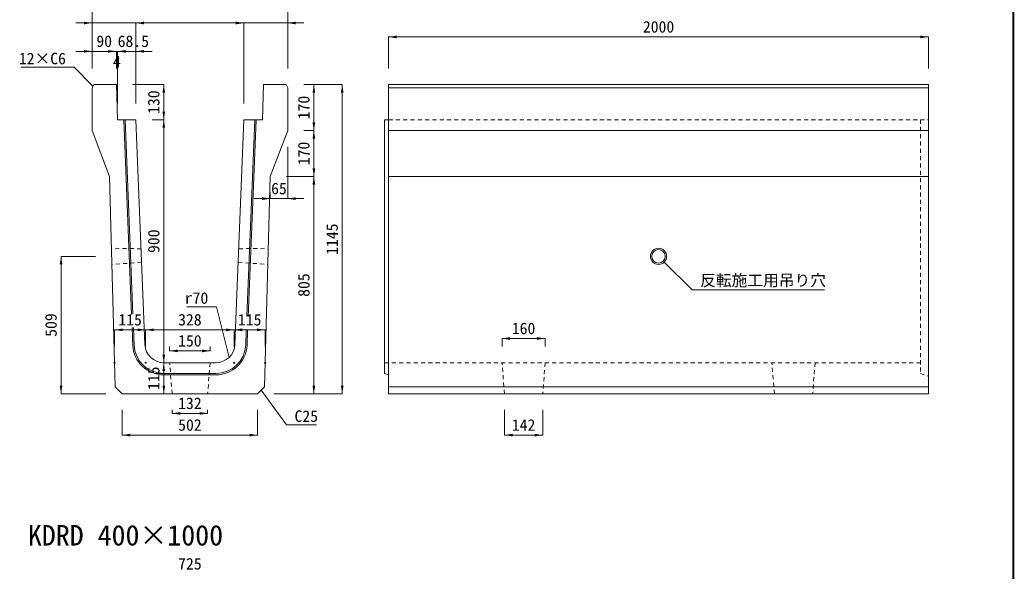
# Model space of a CAD drawing. Units: millimetres at full size. Extents: x -5540 to 13511, y -4102 to 22994.
# Drawn here: x -736 to 2944, y -858 to 1184 of the extents above; entities that cross this region are included whole.
import ezdxf
from ezdxf.enums import TextEntityAlignment as Align

# ---------------------------------------------------------------- set-up
doc = ezdxf.new("R2010")
doc.units = ezdxf.units.MM
doc.header["$LTSCALE"] = 40
doc.linetypes.add('USER1', pattern=[0.675, 0.375, -0.3])
for name, color, linetype, lineweight in [('(0-0)', 4, 'Continuous', 5), ('0_2', 7, 'Continuous', 13), ('図枠', 7, 'Continuous', 5), ('寸法線', 7, 'Continuous', 13), ('引出線', 4, 'Continuous', 13), ('本体', 2, 'Continuous', 13), ('補助線', 8, 'Continuous', 13)]:
    doc.layers.add(name, color=color, linetype=linetype, lineweight=lineweight)
doc.styles.add('ＭＳ ゴシック', font='')
doc.styles.get('ＭＳ ゴシック').set_extended_font_data('MS Gothic')

# ---------------------------------------------------------------- blocks, each defined once
blk = doc.blocks.new('filled_arrow')
at = {"color": 0, "linetype": 'Continuous', "lineweight": -2}
blk.add_solid([(7.5, 1.25), (0, 0), (7.5, -1.25)], dxfattribs=at)

msp = doc.modelspace()

# ---------------------------------------------------------------- linework, layer by layer
at = {"layer": '(0-0)'}
for p, q in [((-322.45, 92.99), (-351.3, 814.07)), ((-317.54, 95.33), (-346.29, 814.07)), ((104.67, 86.59), (133.77, 814.07)), ((109.6, 84.59), (138.77, 814.07)), ((-317.56, -26.03), (-320.36, 44.07)), ((-312.57, -25.7), (-315.37, 44.27)), ((100.39, -20.33), (102.57, 34.07)), ((105.39, -20.53), (107.57, 34.07)), ((-9.52, -125.93), (-236.54, -125.93)), ((-203.15, -130.93), (-9.52, -130.93))]:
    msp.add_line(p, q, dxfattribs=at)
for centre, radius, start, end in [((-203, -15.93), 115, 182.29062, 270), ((-203, -15.93), 110, 182.29077, 270), ((-9.52, -15.93), 110, 270, 357.70923), ((-9.52, -15.93), 115, 270, 357.70938)]:
    msp.add_arc(centre, radius, start, end, dxfattribs=at)
at = {"layer": '図枠', "lineweight": 40}
msp.add_line((2944.03, 8072.41), (2944.03, -3677.93), dxfattribs=at)
at = {"layer": '寸法線'}
for p, q in [((-468.76, 1004.07), (-468.76, 1277.16)), ((256.24, 1004.07), (256.24, 1277.16)), ((-528.76, 1172.16), (-246.26, 1172.16)), ((-468.76, 1004.07), (-468.76, 1172.16)), ((-306.26, 1172.16), (93.74, 1172.16)), ((-306.26, 874.07), (-306.26, 1172.16)), ((-306.26, 874.07), (-306.26, 1172.16)), ((33.74, 1172.16), (316.24, 1172.16)), ((93.74, 874.07), (93.74, 1172.16)), ((93.74, 874.07), (93.74, 1172.16)), ((256.24, 1004.07), (256.24, 1172.16)), ((630.19, 1120.48), (2630.19, 1120.48)), ((630.19, 1004.07), (630.19, 1120.48)), ((2630.19, 1004.07), (2630.19, 1120.48)), ((-528.76, 1067.16), (-378.76, 1067.16)), ((-468.76, 1004.07), (-468.76, 1067.16)), ((-438.76, 1067.16), (-314.76, 1067.16)), ((-378.76, 1004.07), (-378.76, 1067.16)), ((-378.76, 1004.07), (-378.76, 1067.16)), ((-374.76, 1067.16), (-246.26, 1067.16)), ((-374.76, 874.07), (-374.76, 1067.16)), ((-374.76, 874.07), (-374.76, 1067.16)), ((-306.26, 874.07), (-306.26, 1067.16)), ((-318.76, 944.07), (-203.01, 944.07)), ((-203.01, 814.07), (-203.01, 944.07)), ((316.24, 944.07), (353.11, 944.07)), ((316.24, 944.07), (458.11, 944.07)), ((353.11, 774.07), (353.11, 944.07)), ((458.11, 944.07), (458.11, -200.93)), ((-246.26, 814.07), (-203.01, 814.07)), ((-246.26, 814.07), (-203.01, 814.07)), ((-203.01, -85.93), (-203.01, 814.07)), ((316.24, 774.07), (353.11, 774.07)), ((316.24, 774.07), (353.11, 774.07)), ((353.11, 604.07), (353.11, 774.07)), ((256.24, 714.07), (256.24, 521.84)), ((251.24, 604.07), (353.11, 604.07)), ((251.24, 604.07), (353.11, 604.07)), ((353.11, -200.93), (353.11, 604.07)), ((131.24, 521.84), (316.24, 521.84)), ((191.24, 544.07), (191.24, 521.84)), ((-583.64, -200.93), (-583.64, 308.07)), ((-455.83, 308.07), (-583.64, 308.07)), ((-385.26, 35.9), (-270.26, 35.9)), ((-385.26, -25.91), (-385.26, 35.9)), ((-270.26, -25.93), (-270.26, 35.9)), ((-270.26, 35.9), (57.74, 35.9)), ((-270.26, -25.93), (-270.26, 35.9)), ((57.74, -25.93), (57.74, 35.9)), ((57.74, 35.9), (172.74, 35.9)), ((57.74, -25.93), (57.74, 35.9)), ((172.74, -25.91), (172.74, 35.9)), ((1050.19, 3.84), (1210.19, 3.84)), ((1050.19, -25.93), (1050.19, 3.84)), ((1210.19, -25.93), (1210.19, 3.84)), ((-181.26, -42.16), (-181.26, -25.93)), ((-31.26, -42.16), (-31.26, -25.93)), ((-181.26, -42.16), (-31.26, -42.16)), ((-203.01, -85.93), (-143.01, -85.93)), ((-203.01, -200.93), (-203.01, -85.93)), ((-166.26, -85.93), (-203.01, -85.93)), ((-417.26, -200.93), (-583.64, -200.93)), ((-166.26, -200.93), (-203.01, -200.93)), ((204.74, -200.93), (353.11, -200.93)), ((204.74, -200.93), (458.11, -200.93)), ((-357.26, -260.93), (-357.26, -353.91)), ((-172.06, -260.93), (-172.06, -273.54)), ((-172.06, -273.54), (-40.46, -273.54)), ((-40.46, -260.93), (-40.46, -273.54)), ((144.74, -260.93), (144.74, -353.91)), ((1059.39, -260.93), (1059.39, -353.91)), ((1200.99, -260.93), (1200.99, -353.91)), ((-357.26, -353.91), (144.74, -353.91)), ((1059.39, -353.91), (1200.99, -353.91))]:
    msp.add_line(p, q, dxfattribs=at)
at = {"layer": '引出線'}
for points in [[(-465.76, 938.07), (-535.69, 1008), (-732.21, 1008)], [(1651.41, 286.86), (1754.33, 183.93), (2245.29, 183.93)], [(38.98, -66.41), (-8.12, 121.01), (-117.39, 121.01)], [(157.54, -188.13), (251.36, -316.5), (363.37, -316.5)]]:
    msp.add_lwpolyline(points, dxfattribs=at)
at = {"layer": '本体'}
for p, q in [((-468.76, 932.07), (-462.76, 944.07)), ((-468.76, 774.07), (-468.76, 932.07)), ((-462.76, 944.07), (-378.76, 944.07)), ((-378.76, 944.07), (-374.76, 814.07)), ((166.24, 944.07), (162.24, 814.07)), ((250.24, 944.07), (166.24, 944.07)), ((256.24, 932.07), (250.24, 944.07)), ((256.24, 774.07), (256.24, 932.07)), ((630.19, 944.07), (2630.19, 944.07)), ((630.19, 944.07), (630.19, -200.93)), ((2630.19, 944.07), (2630.19, -200.93)), ((-374.76, 814.07), (-306.26, 814.07)), ((-272.95, -18.73), (-306.26, 814.07)), ((60.43, -18.73), (93.74, 814.07)), ((162.24, 814.07), (93.74, 814.07)), ((-403.76, 604.07), (-468.76, 774.07)), ((191.24, 604.07), (256.24, 774.07)), ((-403.76, 604.07), (-382.86, -175.33)), ((191.24, 604.07), (170.34, -175.33)), ((-203.01, -85.93), (-9.52, -85.93)), ((-357.26, -200.93), (-382.86, -175.33)), ((144.74, -200.93), (170.34, -175.33)), ((-357.26, -200.93), (144.74, -200.93)), ((630.19, -200.93), (2630.19, -200.93))]:
    msp.add_line(p, q, dxfattribs=at)
at = {"layer": '本体', "lineweight": 9}
for p, q in [((630.19, 932.07), (2630.19, 932.07)), ((615.19, 814.07), (630.19, 814.07)), ((615.19, 814.07), (615.19, -125.93)), ((630.19, 774.07), (2630.19, 774.07)), ((630.19, 604.07), (2630.19, 604.07)), ((615.19, -125.93), (630.19, -130.93)), ((630.19, -175.33), (2630.19, -175.33))]:
    msp.add_line(p, q, dxfattribs=at)
at = {"layer": '本体', "linetype": 'USER1', "lineweight": 9}
for p, q in [((630.19, 814.07), (2600.19, 814.07)), ((2600.19, 814.07), (2630.19, 814.07)), ((2600.19, 814.07), (2600.19, -125.93)), ((-287.14, 335.99), (-396.63, 338.06)), ((74.62, 335.99), (184.11, 338.06)), ((-285.14, 286.03), (-395.02, 278.08)), ((72.62, 286.03), (182.5, 278.08)), ((-172.06, -200.93), (-181.26, -85.93)), ((-31.26, -85.93), (-40.46, -200.93)), ((615.19, -85.93), (2600.19, -85.93)), ((1059.39, -200.93), (1050.19, -85.93)), ((1210.19, -85.93), (1200.99, -200.93)), ((2059.39, -200.93), (2050.19, -85.93)), ((2210.19, -85.93), (2200.99, -200.93)), ((2600.19, -125.93), (2630.19, -135.93))]:
    msp.add_line(p, q, dxfattribs=at)
at = {"layer": '本体', "lineweight": 5}
for radius in [30, 25]:
    msp.add_circle((1630.19, 308.07), radius, dxfattribs=at)
at = {"layer": '本体'}
for centre, start, end in [((-203.01, -15.93), 182.29066, 270), ((-9.52, -15.93), 270, 357.70934)]:
    msp.add_arc(centre, 70, start, end, dxfattribs=at)
at = {"layer": '補助線'}
for centre in [(-385.26, -85.91), (-270.26, -85.93), (57.74, -85.93), (172.74, -85.91)]:
    msp.add_circle(centre, 2, dxfattribs=at)

# ---------------------------------------------------------------- block references
at = {"layer": '寸法線', "xscale": 4, "yscale": 4}
for p, rotation in [((-468.76, 1172.16), 180), ((93.74, 1172.16), 180), ((93.74, 1172.16), 180), ((2630.19, 1120.48), 180), ((-468.76, 1067.16), 180), ((-378.76, 1067.16), 180), ((-378.76, 1067.16), 180), ((-203.01, 944.07), 270), ((353.11, 944.07), 270), ((458.11, 944.07), 270), ((-203.01, 814.07), 90), ((-203.01, 814.07), 270), ((353.11, 774.07), 90), ((353.11, 774.07), 270), ((353.11, 604.07), 90), ((353.11, 604.07), 270), ((191.24, 521.84), 180), ((-583.64, 308.07), 270), ((-270.26, 35.9), 180), ((57.74, 35.9), 180), ((172.74, 35.9), 180), ((1210.19, 3.84), 180), ((-203.01, -85.93), 90), ((-31.26, -42.16), 180), ((-203.01, -85.93), 270), ((-583.64, -200.93), 90), ((-203.01, -200.93), 90), ((353.11, -200.93), 90), ((458.11, -200.93), 90), ((-40.46, -273.54), 180), ((144.74, -353.91), 180), ((1200.99, -353.91), 180)]:
    msp.add_blockref('filled_arrow', p, dxfattribs=dict(at, rotation=rotation))
for p in [(-306.26, 1172.16), (-306.26, 1172.16), (256.24, 1172.16), (630.19, 1120.48), (-374.76, 1067.16), (-374.76, 1067.16), (-306.26, 1067.16), (256.24, 521.84), (-385.26, 35.9), (-270.26, 35.9), (57.74, 35.9), (1050.19, 3.84), (-181.26, -42.16), (-172.06, -273.54), (-357.26, -353.91), (1059.39, -353.91)]:
    msp.add_blockref('filled_arrow', p, dxfattribs=at)
at = {"layer": '引出線', "xscale": 0.133, "yscale": 0.133}
for p, rotation in [((-465.76, 938.07), 135), ((1651.41, 286.86), 315), ((38.98, -66.41), 104.1), ((157.54, -188.13), 306.2)]:
    msp.add_blockref('filled_arrow', p, dxfattribs=dict(at, rotation=rotation))

# ---------------------------------------------------------------- texts
at = {"layer": '0_2', "style": 'ＭＳ ゴシック'}
msp.add_text('KDRD 400×1000', height=75.95, dxfattribs=at).set_placement((-706.53, -785.61), align=Align.BOTTOM_LEFT)
at = {"layer": '寸法線', "style": 'ＭＳ ゴシック'}
for s, p in [('2000', (1630.19, 1157.98)), ('90', (-423.76, 1104.66)), ('68.5', (-315.77, 1104.66)), ('4', (-376.76, 1029.66)), ('65', (223.74, 559.34)), ('115', (-327.76, 73.4)), ('328', (-106.26, 73.4)), ('115', (115.24, 73.4)), ('160', (1130.19, 41.34)), ('150', (-106.26, -4.66)), ('132', (-106.26, -236.04)), ('502', (-106.26, -316.41)), ('142', (1130.19, -316.41)), ('725', (-106.26, -830.34))]:
    msp.add_text(s, height=42.72, dxfattribs=at).set_placement(p, align=Align.MIDDLE_CENTER)
for s, p in [('130', (-240.51, 879.07)), ('170', (315.61, 859.07)), ('170', (315.61, 689.07)), ('1145', (420.61, 371.57)), ('900', (-240.51, 364.07)), ('805', (315.61, 201.57)), ('509', (-621.14, 53.57)), ('115', (-240.51, -143.43))]:
    msp.add_text(s, height=42.72, rotation=90, dxfattribs=at).set_placement(p, align=Align.MIDDLE_CENTER)
at = {"layer": '引出線', "style": 'ＭＳ ゴシック'}
for s, p in [('12×C6', (-565.69, 1062)), ('r70', (-38.12, 175.01))]:
    msp.add_text(s, height=42.72, dxfattribs=at).set_placement(p, align=Align.TOP_RIGHT)
for s, p in [('反転施工用吊り穴', (1784.33, 240.68)), ('C25', (281.36, -262.5))]:
    msp.add_text(s, height=42.72, dxfattribs=at).set_placement(p, align=Align.TOP_LEFT)

doc.saveas('drawing.dxf')
